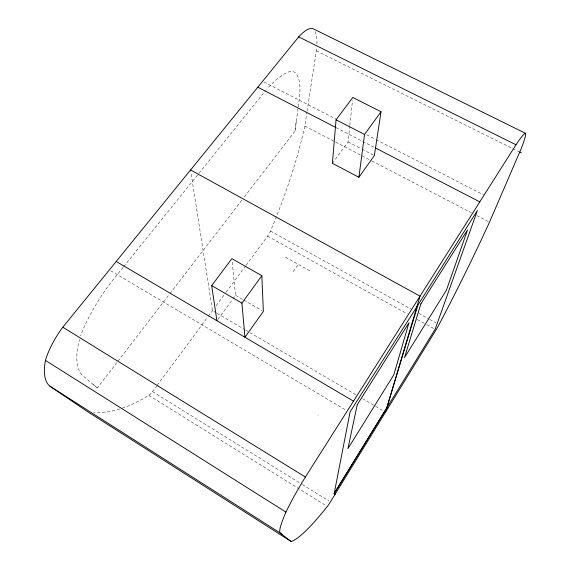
<?xml version="1.0" encoding="UTF-8"?>
<svg xmlns="http://www.w3.org/2000/svg" width="570" height="570" viewBox="0 0 570 570"><rect width="100%" height="100%" fill="white"/><g stroke="black" fill="none" stroke-linecap="round" stroke-linejoin="round"><path stroke-width="0.43" stroke-dasharray="2.85 2.14" d="M296.25 121.517L294.961 131.136L243.625 197.854M332.395 163.312L348.07 141.937L349.745 126.241M349.838 125.364L352.531 100.078M294.961 131.136L298.103 107.652M298.217 106.782L299.257 98.988A82.621 27.431 -62.8 0 0 296.885 74.713L296.336 73.936A49.661 16.323 -63.5 0 0 289.154 71.756A78.346 25.565 -62.9 0 0 266.831 89.262M246.069 265.214L267.601 236.108A7.317 2.059 -61.1 0 0 270.458 231.057L274.37 221.666A363.888 142.172 -58 0 0 304.815 126.048L306.959 112.048M307.095 111.171L316.343 50.816A63.299 20.898 -64.2 0 0 316.699 47.78M317.932 415.33L318.167 414.91M293.165 271.598L298.302 264.373M217.954 319.335L232.46 299.564M232.973 298.858L235.567 295.331L232.047 260.412M122.201 408.177A331.562 117.035 -63.2 0 0 142.906 398.843L148.813 395.373A8.066 2.394 -57.4 0 0 152.553 391.626L156.757 385.94M157.277 385.234L207.729 317.041M208.257 316.329L213.508 309.225M216.137 305.677L225.585 292.894M226.112 292.189L245.542 265.919M93.031 384.372L97.306 388.013L117.384 361.921M117.926 361.216L169.461 294.241M170.002 293.536L243.091 198.56M123.084 267.387L112.468 280.554A86.391 31.101 -57.8 0 0 83.477 328.541A55.511 20.556 -57.5 0 0 80.662 335.901M123.64 266.689L198.467 173.871M199.023 173.18L264.081 92.475A78.346 25.565 -62.9 0 1 265.734 90.523M316.343 50.816L519.719 152.09M263.946 82.016L335.794 118.952M366.588 134.776L375.274 139.244M376.065 139.65L483.438 194.847M336.022 127.602L374.732 147.594M348.07 141.937L361.216 148.749M361.986 149.155L373.585 155.168M304.815 126.048L334.811 141.652M335.595 142.065L371.113 160.548M371.897 160.961L471.347 212.71M476.862 215.603L489.495 222.158M270.458 231.057L411.853 309.51M418.85 313.386L428.946 318.993M429.723 319.421L435.943 322.869M267.601 236.108L407.329 313.892M417.425 319.514L425.961 324.266M426.738 324.693L433.727 328.584M285.563 257.241L311.135 271.562M235.567 295.331L243.077 299.67M243.825 300.105L261.851 310.529M216.287 312.887L212.46 310.643L190.822 171.606M217.056 313.343L244.623 329.51M245.385 329.959L249.218 332.203M249.981 332.659L356.421 395.096M362.548 398.686L374.796 405.876M375.566 406.325L384.75 411.718M110.694 270.764L345.947 410.136M152.553 391.626L301.637 484.094M302.392 484.564L328.876 500.987M148.813 395.373L327.358 506.424M97.306 388.013L82.907 375.737A90.046 32.732 -58.2 0 1 77.164 351.163L77.435 349.111A55.511 20.556 -57.5 0 1 79.544 339.428M315.039 31.471A63.299 20.898 -64.2 0 1 316.941 44.196M119.778 408.961A331.562 117.035 -63.2 0 1 93.722 412.231"/><path stroke-width="0.85" d="M336.051 119.8L332.395 163.312L358.893 177.27L374.355 155.567L381.038 111.741L352.809 97.463L336.051 119.8L364.536 134.449L358.893 177.27M334.155 493.584L350.115 411.853L417.86 305.171L386.795 407.871L387.764 408.633L386.745 408.034L334.155 493.584L335.196 494.226L334.177 493.449L435.209 329.125L477.382 210.537L416.919 306.66M385.52 412.167L385.947 410.735M386.367 409.303L420.026 296.179L190.565 169.967M519.719 152.09L489.495 222.158A390.5 45.009 -59.8 0 1 443.945 315.203L439.05 324.594A7.667 0.62 -60.6 0 1 436.05 329.88L330.393 501.928A8.486 0.727 -59.6 0 1 327.358 506.424L323.318 511.425A353.201 36.501 -61.2 0 1 291.099 541.5L86.562 410.999L49.896 386.175A72.162 27.659 -56.9 0 1 45.443 360.404A48.927 18.881 -56.2 0 1 62.807 327.209L298.694 36.879A42.109 13.716 -64.6 0 1 313.215 28.785L525.554 133.323A67.004 6.434 -61.5 0 1 519.719 152.09L521.408 152.931M291.099 541.5L280.134 532.971A77.028 8.671 -59.5 0 1 285.955 512.109A52.262 5.928 -59.3 0 1 305.385 477.033L515.993 144.78A44.56 4.218 -61.6 0 1 525.554 133.323M261.844 275.709L263.347 311.398L244.936 337.248L241.915 303.112L261.844 275.709L231.876 258.666L211.677 285.584L216.921 320.753M364.536 134.449L381.038 111.741M298.694 36.879L515.993 144.78M257.804 87.21L335.231 127.188M375.523 148.001L479.812 201.851M211.677 285.584L241.915 303.112M116.223 261.466L353.478 401.152M62.807 327.209L305.377 477.033M45.443 360.404L285.955 512.109M49.896 386.175L282.072 534.211M357.226 404.757L347.949 448.604L393.849 374.775L408.947 322.77L357.226 404.757M420.881 303.846L404.508 357.632L446.417 290.216L467.535 229.895L420.881 303.846"/></g></svg>
